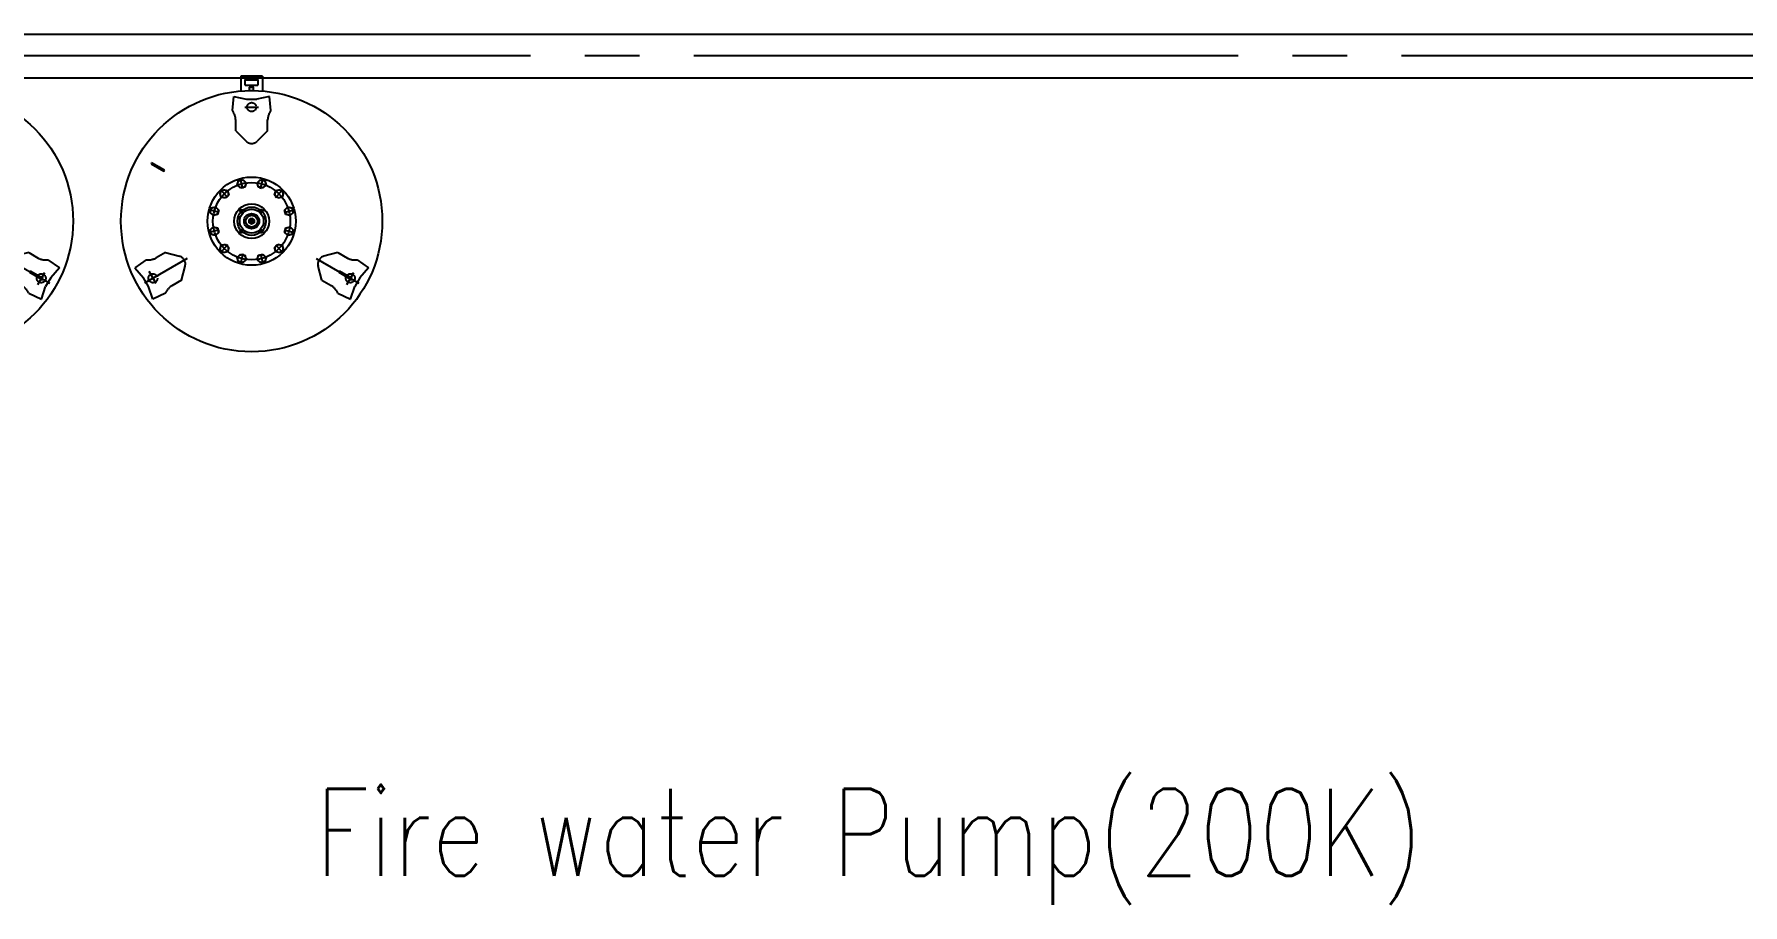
# Model space of a CAD drawing. Extents: x -18489 to 27370, y -8745 to 11880.
# Drawn here: x -14946 to -14161, y 1433 to 1832 of the extents above; entities that cross this region are included whole.
import ezdxf
from ezdxf.enums import TextEntityAlignment as Align

# ---------------------------------------------------------------- set-up
doc = ezdxf.new("R2010")
doc.units = 0
doc.header["$LTSCALE"] = 100
for name, pattern in [('188K-SM-03-F10-MECH-EQ-Y2257103$0$Micron CUP L10 HVAC EQU$0$AM_DIN_F_W050X2', [3.125, 2.25, -0.875]), ('188K-SM-03-F10-MECH-EQ-Y2257103$0$Micron CUP L10 HVAC EQU$0$HIDDEN2', [0.1875, 0.125, -0.0625]), ('X-CUB3-L10$0$COL-CEN-LIN', [3.25, 2.5, -0.25, 0.25, -0.25])]:
    doc.linetypes.add(name, pattern=pattern)
for name, color, linetype in [('188K-SM-03-F10-MECH-EQ-Y2257103$0$0 Xref', 8, 'Continuous'), ('188K-SM-03-F10-MECH-EQ-Y2257103$0$Micron CUP L10 HVAC EQU$0$M-MECH-EQU', 136, 'Continuous'), ('188K-SM-03-F10-MECH-EQ-Y2257103$0$Micron CUP L10 HVAC EQU$0$M-PHASE1 AREA', 252, 'Continuous'), ('X-CUB3-L10$0$CCL', 8, 'X-CUB3-L10$0$COL-CEN-LIN'), ('X-CUB3-L10$0$WALL-RC', 8, 'Continuous')]:
    doc.layers.add(name, color=color, linetype=linetype)
doc.styles.add('X-CUB3-L10$0$CHINA', font='simplex.shx', dxfattribs={"width": 0.75, "bigfont": 'chineset.shx'})

# ---------------------------------------------------------------- blocks, each defined once
blk = doc.blocks.new('X-CUB3-L10$0$CUB3-10')
at = {"layer": 'X-CUB3-L10$0$CCL'}
blk.add_line((720, 2542.459), (-5160, 2542.459), dxfattribs=at)
blk = doc.blocks.new('X-CUB3-L10')
at = {"layer": 'X-CUB3-L10$0$WALL-RC'}
for p, q in [((-15063.15, 1832.46), (-14093.15, 1832.46)), ((-15063.15, 1812.46), (-14093.15, 1812.46))]:
    blk.add_line(p, q, dxfattribs=at)
at = {"layer": 'X-CUB3-L10$0$CCL'}
blk.add_blockref('X-CUB3-L10$0$CUB3-10', (-12838.15, -720), dxfattribs=at)
at = {"layer": 'DefPoints', "style": 'X-CUB3-L10$0$CHINA', "width": 0.8}
blk.add_text('Fire water Pump(200K)', height=40, dxfattribs=at).set_placement((-14562.65, 1465.96), align=Align.MIDDLE_CENTER)
blk = doc.blocks.new('188K-SM-03-F10-MECH-EQ-Y2257103$0$Micron CUP L10 HVAC EQU$0$EX TANK_2 M³')
for p, q in [((-4.99, 66.56), (-4.99, 59.75)), ((5.01, 66.56), (-4.99, 66.56)), ((5.01, 66.16), (-4.99, 66.16)), ((-3.04, 65.05), (-3.09, 64.75)), ((2.96, 64.75), (-3.09, 64.75)), ((-3.09, 64.75), (-3.09, 62.6)), ((2.91, 65.05), (-3.04, 65.05)), ((2.96, 64.75), (2.91, 65.05)), ((2.96, 62.6), (2.96, 64.75)), ((5.01, 66.56), (5.01, 59.75)), ((-2.89, 62.4), (2.76, 62.4)), ((-0.92, 61.5), (0.93, 61.5)), ((-0.92, 60), (-0.92, 61.5)), ((-0.92, 60), (0.93, 60)), ((-0.69, 61.7), (-0.69, 62.4)), ((0.71, 61.7), (-0.69, 61.7)), ((-0.54, 61.5), (-0.54, 61.7)), ((0.56, 61.5), (0.56, 61.7)), ((0.71, 61.7), (0.71, 62.4)), ((0.93, 60), (0.93, 61.5)), ((-45.91, 26.86), (-46.21, 26.34)), ((-46.21, 26.34), (-40.32, 22.94)), ((-40.02, 23.46), (-45.91, 26.86)), ((-40.32, 22.94), (-40.02, 23.46)), ((-1.19, 0.69), (0.01, 1.39)), ((-1.19, -0.69), (-1.19, 0.69)), ((0.01, 1.39), (1.21, 0.69)), ((1.21, 0.69), (1.21, -0.69)), ((0.01, -1.39), (-1.19, -0.69)), ((1.21, -0.69), (0.01, -1.39))]:
    blk.add_line(p, q)
at = {"linetype": '188K-SM-03-F10-MECH-EQ-Y2257103$0$Micron CUP L10 HVAC EQU$0$HIDDEN2', "ltscale": 5}
for p, q in [((-8.85, 50.85), (-8.24, 57.23)), ((-8.24, 57.23), (-2.31, 56.06)), ((-2.31, 56.06), (2.33, 56.06)), ((8.26, 57.23), (2.33, 56.06)), ((8.87, 50.85), (8.26, 57.23)), ((-7.32, 41.51), (-7.32, 46.58)), ((-7.32, 41.51), (-2.58, 36.77)), ((7.34, 41.51), (2.6, 36.77)), ((7.34, 41.51), (7.34, 46.48)), ((-39.61, -14.41), (-43.91, -16.89)), ((-39.61, -14.41), (-33.14, -16.14)), ((39.63, -14.41), (33.15, -16.14)), ((39.63, -14.41), (44.01, -16.94)), ((-48.46, -17.75), (-53.68, -21.47)), ((-53.68, -21.47), (-49.7, -26.02)), ((-32.28, -27.11), (-30.54, -20.63)), ((29.59, -17.08), (49.28, -28.45)), ((32.29, -27.11), (30.56, -20.63)), ((40.34, -22.94), (40.04, -23.46)), ((40.04, -23.46), (45.93, -26.86)), ((46.23, -26.34), (40.34, -22.94)), ((48.48, -17.75), (53.7, -21.47)), ((53.7, -21.47), (49.72, -26.02)), ((-47.38, -30.04), (-49.7, -26.02)), ((-45.43, -35.76), (-47.38, -30.04)), ((-32.28, -27.11), (-36.66, -29.64)), ((32.29, -27.11), (36.6, -29.59)), ((43.01, -25.52), (43.61, -24.48)), ((46.82, -23.68), (43.63, -29.2)), ((45.45, -35.76), (47.39, -30.04)), ((45.93, -26.86), (46.23, -26.34)), ((49.72, -26.02), (47.39, -30.04)), ((-39.6, -33.1), (-45.43, -35.76)), ((39.62, -33.1), (45.45, -35.76))]:
    blk.add_line(p, q, dxfattribs=at)
at = {"linetype": '188K-SM-03-F10-MECH-EQ-Y2257103$0$Micron CUP L10 HVAC EQU$0$HIDDEN2', "ltscale": 10}
for p, q in [((-3.18, 52.38), (3.19, 52.38)), ((-29.57, -17.08), (-49.26, -28.45)), ((-43.91, -28.69), (-47.09, -23.18))]:
    blk.add_line(p, q, dxfattribs=at)
at = {"ltscale": 10}
for p, q in [((-42.99, 25.52), (-43.59, 24.48)), ((-3.99, 14.92), (-5.18, 19.37)), ((4.01, 14.92), (5.2, 19.37)), ((-10.92, 10.92), (-14.17, 14.18)), ((10.93, 10.92), (14.19, 14.18)), ((-14.92, 4), (-19.36, 5.19)), ((-3.88, 3.89), (-5.3, 5.3)), ((3.9, 3.89), (5.31, 5.3)), ((14.93, 4), (19.38, 5.19)), ((-14.92, -4), (-19.36, -5.19)), ((-3.88, -3.89), (-5.3, -5.3)), ((3.9, -3.89), (5.31, -5.3)), ((14.93, -4), (19.38, -5.19)), ((-10.92, -10.92), (-14.17, -14.18)), ((-3.99, -14.92), (-5.18, -19.37)), ((4.01, -14.92), (5.2, -19.37)), ((10.93, -10.92), (14.19, -14.18))]:
    blk.add_line(p, q, dxfattribs=at)
at = {"linetype": '188K-SM-03-F10-MECH-EQ-Y2257103$0$Micron CUP L10 HVAC EQU$0$AM_DIN_F_W050X2'}
for p, q in [((-6.59, 16.61), (-6.06, 18.61)), ((-5.12, 15.14), (-6.59, 16.61)), ((-6.06, 18.61), (-4.05, 19.15)), ((-4.05, 19.15), (-2.58, 17.68)), ((-2.58, 17.68), (-3.12, 15.68)), ((2.59, 17.68), (4.06, 19.15)), ((3.13, 15.68), (2.59, 17.68)), ((4.06, 19.15), (6.07, 18.61)), ((6.61, 16.61), (5.14, 15.14)), ((6.07, 18.61), (6.61, 16.61)), ((-14.55, 13.09), (-13.08, 14.56)), ((-14.01, 11.08), (-14.55, 13.09)), ((-12, 10.54), (-14.01, 11.08)), ((-13.08, 14.56), (-11.07, 14.02)), ((-10.54, 12.01), (-12, 10.54)), ((-11.07, 14.02), (-10.54, 12.01)), ((-3.12, 15.68), (-5.12, 15.14)), ((5.14, 15.14), (3.13, 15.68)), ((10.55, 12.01), (11.09, 14.02)), ((12.02, 10.54), (10.55, 12.01)), ((11.09, 14.02), (13.1, 14.56)), ((14.03, 11.08), (12.02, 10.54)), ((13.1, 14.56), (14.57, 13.09)), ((14.57, 13.09), (14.03, 11.08)), ((-19.14, 4.06), (-18.61, 6.06)), ((-17.67, 2.59), (-19.14, 4.06)), ((-18.61, 6.06), (-16.6, 6.6)), ((-15.67, 3.12), (-17.67, 2.59)), ((-16.6, 6.6), (-15.13, 5.13)), ((-15.13, 5.13), (-15.67, 3.12)), ((15.15, 5.13), (16.62, 6.6)), ((15.68, 3.12), (15.15, 5.13)), ((17.69, 2.59), (15.68, 3.12)), ((16.62, 6.6), (18.62, 6.06)), ((19.16, 4.06), (17.69, 2.59)), ((18.62, 6.06), (19.16, 4.06)), ((-19.14, -4.06), (-17.67, -2.59)), ((-18.61, -6.06), (-19.14, -4.06)), ((-16.6, -6.6), (-18.61, -6.06)), ((-17.67, -2.59), (-15.67, -3.12)), ((-15.13, -5.13), (-16.6, -6.6)), ((-15.67, -3.12), (-15.13, -5.13)), ((15.15, -5.13), (15.68, -3.12)), ((16.62, -6.6), (15.15, -5.13)), ((15.68, -3.12), (17.69, -2.59)), ((18.62, -6.06), (16.62, -6.6)), ((17.69, -2.59), (19.16, -4.06)), ((19.16, -4.06), (18.62, -6.06)), ((-14.55, -13.09), (-14.01, -11.08)), ((-13.08, -14.56), (-14.55, -13.09)), ((-14.01, -11.08), (-12, -10.54)), ((-11.07, -14.02), (-13.08, -14.56)), ((-12, -10.54), (-10.54, -12.01)), ((-10.54, -12.01), (-11.07, -14.02)), ((-6.59, -16.61), (-5.12, -15.14)), ((-5.12, -15.14), (-3.12, -15.68)), ((-3.12, -15.68), (-2.58, -17.68)), ((2.59, -17.68), (3.13, -15.68)), ((3.13, -15.68), (5.14, -15.14)), ((5.14, -15.14), (6.61, -16.61)), ((10.55, -12.01), (12.02, -10.54)), ((11.09, -14.02), (10.55, -12.01)), ((13.1, -14.56), (11.09, -14.02)), ((12.02, -10.54), (14.03, -11.08)), ((14.57, -13.09), (13.1, -14.56)), ((14.03, -11.08), (14.57, -13.09)), ((-6.06, -18.61), (-6.59, -16.61)), ((-4.05, -19.15), (-6.06, -18.61)), ((-2.58, -17.68), (-4.05, -19.15)), ((4.06, -19.15), (2.59, -17.68)), ((6.07, -18.61), (4.06, -19.15)), ((6.61, -16.61), (6.07, -18.61))]:
    blk.add_line(p, q, dxfattribs=at)
for centre, radius in [((0.01, 0), 60), ((0.01, 0), 1.2), ((0.01, 0), 0.8), ((0, 0), 0.338)]:
    blk.add_circle(centre, radius)
at = {"linetype": '188K-SM-03-F10-MECH-EQ-Y2257103$0$Micron CUP L10 HVAC EQU$0$HIDDEN2'}
for centre in [(0.01, 52.38), (-45.35, -26.19)]:
    blk.add_circle(centre, 2.08, dxfattribs=at)
at = {"ltscale": 3}
for centre, radius in [((0.01, 0), 20.25), ((-4.59, 4.6), 0.7), ((4.6, 4.6), 0.7), ((-4.59, -4.6), 0.7), ((4.6, -4.6), 0.7)]:
    blk.add_circle(centre, radius, dxfattribs=at)
at = {"ltscale": 10}
for radius in [17.75, 6.5]:
    blk.add_circle((0.01, 0), radius, dxfattribs=at)
at = {"linetype": '188K-SM-03-F10-MECH-EQ-Y2257103$0$Micron CUP L10 HVAC EQU$0$AM_DIN_F_W050X2'}
for centre in [(-4.59, 17.15), (4.6, 17.15), (-12.54, 12.55), (12.56, 12.55), (-17.14, 4.59), (17.15, 4.59), (-17.14, -4.59), (17.15, -4.59), (-12.54, -12.55), (-4.59, -17.15), (4.6, -17.15), (12.56, -12.55)]:
    blk.add_circle(centre, 1.8, dxfattribs=at)
at = {"ltscale": 5}
for radius in [8, 5.5, 3.5, 2.7]:
    blk.add_circle((0.01, 0), radius, dxfattribs=at)
at = {"linetype": '188K-SM-03-F10-MECH-EQ-Y2257103$0$Micron CUP L10 HVAC EQU$0$HIDDEN2', "ltscale": 5}
blk.add_circle((45.37, -26.19), 2.08, dxfattribs=at)
for centre, radius, start, end in [((-2.89, 62.6), 0.2, 180, 270), ((2.76, 62.6), 0.2, 270, 0), ((0.01, 0), 0.692, 150.43119, 76.6128), ((0, 0), 0.4, 150, 80)]:
    blk.add_arc(centre, radius, start, end)
for centre, radius, start, end in [((-15.27, 46.15), 7.96, 3.09457, 36.2357), ((15.3, 46.17), 7.96, 143.94948, 178.63949), ((0.01, 39.37), 3.67, 225, 315), ((-47.62, -9.84), 7.96, 263.94948, 298.63949), ((-34.08, -19.68), 3.67, 345, 75), ((34.1, -19.68), 3.67, 105, 195), ((47.61, -9.85), 7.96, 243.09457, 276.2357), ((-32.32, -36.31), 7.96, 123.09457, 156.2357), ((32.35, -36.33), 7.96, 23.94948, 58.63949)]:
    blk.add_arc(centre, radius, start, end, dxfattribs=at)
blk = doc.blocks.new('188K-SM-03-F10-MECH-EQ-Y2257103$0$Micron CUP L10 HVAC EQU$0$A$C0c53ceb0')
at = {"layer": '188K-SM-03-F10-MECH-EQ-Y2257103$0$Micron CUP L10 HVAC EQU$0$M-PHASE1 AREA', "xscale": 10, "yscale": 10, "zscale": 10}
for p in [(11549.27235, 8291.57956), (12969.27235, 8291.57956)]:
    blk.add_blockref('188K-SM-03-F10-MECH-EQ-Y2257103$0$Micron CUP L10 HVAC EQU$0$EX TANK_2 M³', p, dxfattribs=at)
blk = doc.blocks.new('188K-SM-03-F10-MECH-EQ-Y2257103$0$Micron CUP L10 HVAC EQU')
at = {"layer": '188K-SM-03-F10-MECH-EQ-Y2257103$0$Micron CUP L10 HVAC EQU$0$M-MECH-EQU'}
blk.add_blockref('188K-SM-03-F10-MECH-EQ-Y2257103$0$Micron CUP L10 HVAC EQU$0$A$C0c53ceb0', (-206166.7, 2082.2), dxfattribs=at)
blk = doc.blocks.new('188K-SM-03-F10-MECH-EQ-Y2257103')
at = {"layer": '188K-SM-03-F10-MECH-EQ-Y2257103$0$0 Xref', "xscale": 0.1, "yscale": 0.1, "zscale": 0.1}
blk.add_blockref('188K-SM-03-F10-MECH-EQ-Y2257103$0$Micron CUP L10 HVAC EQU', (4473.52, 709.2), dxfattribs=at)

msp = doc.modelspace()

# ---------------------------------------------------------------- block references
msp.add_blockref('X-CUB3-L10', (0, 0))

# ---------------------------------------------------------------- next in the draw order: block references
msp.add_blockref('188K-SM-03-F10-MECH-EQ-Y2257103', (0, 0))

doc.saveas('drawing.dxf')
